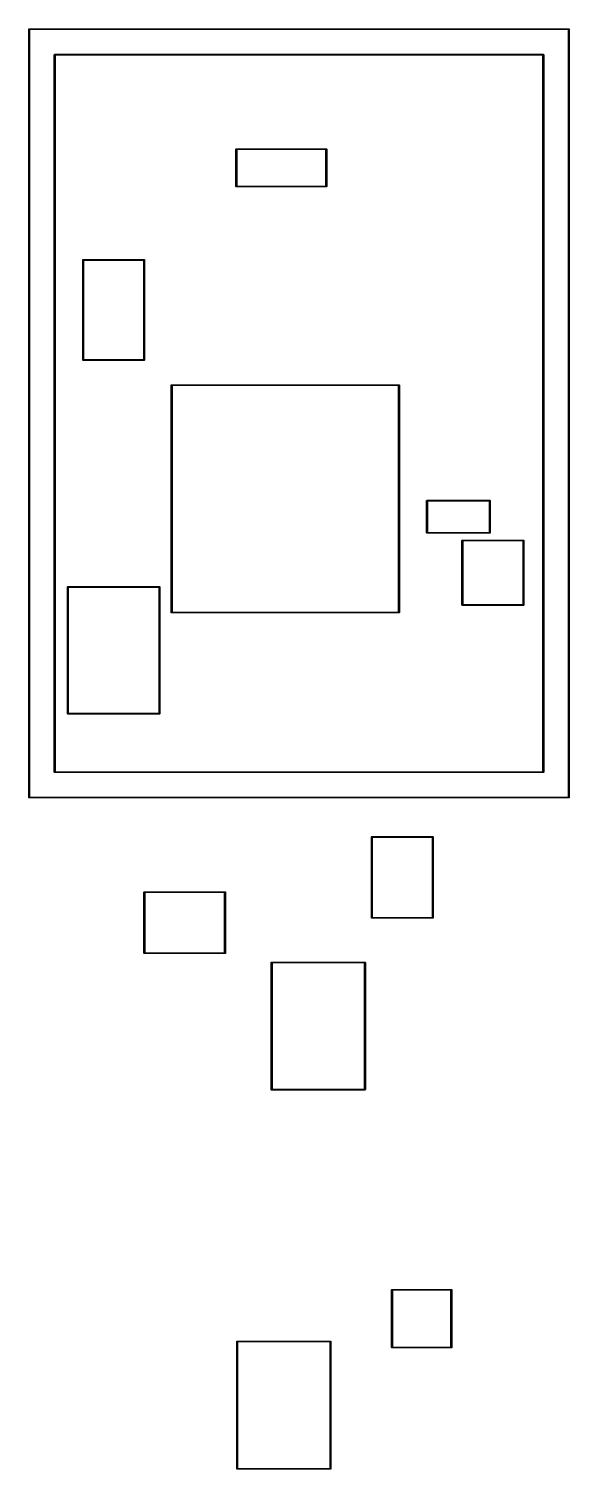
# Model space of a CAD drawing. Extents: x 0.13 to 1.39, y 0.26 to 3.6.
import ezdxf

# ---------------------------------------------------------------- set-up
doc = ezdxf.new("R2010")
doc.units = 0
doc.header["$MEASUREMENT"] = 0
doc.layers.add('BLACK', color=7, linetype='CONTINUOUS')

msp = doc.modelspace()

# ---------------------------------------------------------------- linework, layer by layer
at = {"layer": 'BLACK', "linetype": 'CONTINUOUS'}
for p, q in [((0.133031, 3.60264), (0.13332, 3.60333)), ((0.133031, 1.81917), (0.133031, 3.60264)), ((0.13332, 3.60333), (0.134016, 3.60362)), ((0.134016, 3.60362), (1.38598, 3.60362)), ((0.135, 3.60165), (0.135, 1.82016)), ((1.385, 3.60165), (0.135, 3.60165)), ((1.385, 1.82016), (1.385, 3.60165)), ((1.38598, 3.60362), (1.38668, 3.60333)), ((1.38668, 3.60333), (1.38697, 3.60264)), ((1.38697, 3.60264), (1.38697, 1.81917)), ((0.192087, 3.54358), (0.192375, 3.54428)), ((0.192375, 3.54428), (0.193071, 3.54457)), ((0.193071, 3.54457), (1.32693, 3.54457)), ((1.32693, 3.54457), (1.32763, 3.54428)), ((1.32763, 3.54428), (1.32791, 3.54358)), ((0.192087, 1.87823), (0.192087, 3.54358)), ((0.194055, 3.5426), (0.194055, 1.87921)), ((1.32594, 3.5426), (0.194055, 3.5426)), ((1.32594, 1.87921), (1.32594, 3.5426)), ((1.32791, 3.54358), (1.32791, 1.87823)), ((0.613583, 3.32421), (0.613871, 3.32491)), ((0.613583, 3.2376), (0.613583, 3.32421)), ((0.613871, 3.32491), (0.614567, 3.3252)), ((0.614567, 3.3252), (0.823228, 3.3252)), ((0.615551, 3.32323), (0.615551, 3.23858)), ((0.822244, 3.32323), (0.615551, 3.32323)), ((0.822244, 3.23858), (0.822244, 3.32323)), ((0.823228, 3.3252), (0.823924, 3.32491)), ((0.823924, 3.32491), (0.824213, 3.32421)), ((0.824213, 3.32421), (0.824213, 3.2376)), ((0.613871, 3.2369), (0.613583, 3.2376)), ((0.614567, 3.23661), (0.613871, 3.2369)), ((0.823228, 3.23661), (0.614567, 3.23661)), ((0.615551, 3.23858), (0.822244, 3.23858)), ((0.823924, 3.2369), (0.823228, 3.23661)), ((0.824213, 3.2376), (0.823924, 3.2369)), ((0.25815, 3.06705), (0.258438, 3.06774)), ((0.25815, 2.83476), (0.25815, 3.06705)), ((0.258438, 3.06774), (0.259134, 3.06803)), ((0.259134, 3.06803), (0.400866, 3.06803)), ((0.260118, 3.06606), (0.260118, 2.83575)), ((0.399882, 3.06606), (0.260118, 3.06606)), ((0.399882, 2.83575), (0.399882, 3.06606)), ((0.400866, 3.06803), (0.401562, 3.06774)), ((0.401562, 3.06774), (0.40185, 3.06705)), ((0.40185, 3.06705), (0.40185, 2.83476)), ((0.258438, 2.83407), (0.25815, 2.83476)), ((0.259134, 2.83378), (0.258438, 2.83407)), ((0.400866, 2.83378), (0.259134, 2.83378)), ((0.260118, 2.83575), (0.399882, 2.83575)), ((0.401562, 2.83407), (0.400866, 2.83378)), ((0.40185, 2.83476), (0.401562, 2.83407)), ((0.463437, 2.77634), (0.463725, 2.77704)), ((0.463437, 2.24878), (0.463437, 2.77634)), ((0.463725, 2.77704), (0.464421, 2.77733)), ((0.464421, 2.77733), (0.99198, 2.77733)), ((0.465406, 2.77536), (0.465406, 2.24977)), ((0.990996, 2.77536), (0.465406, 2.77536)), ((0.990996, 2.24977), (0.990996, 2.77536)), ((0.99198, 2.77733), (0.992676, 2.77704)), ((0.992676, 2.77704), (0.992965, 2.77634)), ((0.992965, 2.77634), (0.992965, 2.24878)), ((1.05618, 2.50831), (1.05647, 2.509)), ((1.05618, 2.4335), (1.05618, 2.50831)), ((1.05647, 2.509), (1.05717, 2.50929)), ((1.05717, 2.50929), (1.20283, 2.50929)), ((1.20283, 2.50929), (1.20353, 2.509)), ((1.20353, 2.509), (1.20382, 2.50831)), ((1.20382, 2.50831), (1.20382, 2.4335)), ((1.05815, 2.50732), (1.05815, 2.43449)), ((1.20185, 2.50732), (1.05815, 2.50732)), ((1.20185, 2.43449), (1.20185, 2.50732)), ((1.05647, 2.43281), (1.05618, 2.4335)), ((1.05717, 2.43252), (1.05647, 2.43281)), ((1.20283, 2.43252), (1.05717, 2.43252)), ((1.05815, 2.43449), (1.20185, 2.43449)), ((1.13815, 2.41571), (1.13844, 2.4164)), ((1.13815, 2.2661), (1.13815, 2.41571)), ((1.13844, 2.4164), (1.13913, 2.41669)), ((1.13913, 2.41669), (1.28087, 2.41669)), ((1.14012, 2.41472), (1.14012, 2.26709)), ((1.27988, 2.41472), (1.14012, 2.41472)), ((1.20353, 2.43281), (1.20283, 2.43252)), ((1.20382, 2.4335), (1.20353, 2.43281)), ((1.27988, 2.26709), (1.27988, 2.41472)), ((1.28087, 2.41669), (1.28156, 2.4164)), ((1.28156, 2.4164), (1.28185, 2.41571)), ((1.28185, 2.41571), (1.28185, 2.2661)), ((0.222717, 2.30776), (0.223005, 2.30845)), ((0.222717, 2.01406), (0.222717, 2.30776)), ((0.223005, 2.30845), (0.223701, 2.30874)), ((0.223701, 2.30874), (0.436299, 2.30874)), ((0.436299, 2.30874), (0.436995, 2.30845)), ((0.436995, 2.30845), (0.437283, 2.30776)), ((0.437283, 2.30776), (0.437283, 2.01406)), ((0.224685, 2.30677), (0.224685, 2.01504)), ((0.435315, 2.30677), (0.224685, 2.30677)), ((0.435315, 2.01504), (0.435315, 2.30677)), ((0.463725, 2.24809), (0.463437, 2.24878)), ((0.464421, 2.2478), (0.463725, 2.24809)), ((0.99198, 2.2478), (0.464421, 2.2478)), ((0.465406, 2.24977), (0.990996, 2.24977)), ((0.992676, 2.24809), (0.99198, 2.2478)), ((0.992965, 2.24878), (0.992676, 2.24809)), ((1.13844, 2.26541), (1.13815, 2.2661)), ((1.13913, 2.26512), (1.13844, 2.26541)), ((1.28087, 2.26512), (1.13913, 2.26512)), ((1.14012, 2.26709), (1.27988, 2.26709)), ((1.28156, 2.26541), (1.28087, 2.26512)), ((1.28185, 2.2661), (1.28156, 2.26541)), ((0.223005, 2.01336), (0.222717, 2.01406)), ((0.223701, 2.01307), (0.223005, 2.01336)), ((0.436299, 2.01307), (0.223701, 2.01307)), ((0.224685, 2.01504), (0.435315, 2.01504)), ((0.436995, 2.01336), (0.436299, 2.01307)), ((0.437283, 2.01406), (0.436995, 2.01336)), ((0.192375, 1.87753), (0.192087, 1.87823)), ((0.193071, 1.87724), (0.192375, 1.87753)), ((1.32693, 1.87724), (0.193071, 1.87724)), ((0.194055, 1.87921), (1.32594, 1.87921)), ((1.32763, 1.87753), (1.32693, 1.87724)), ((1.32791, 1.87823), (1.32763, 1.87753)), ((0.13332, 1.81848), (0.133031, 1.81917)), ((0.134016, 1.81819), (0.13332, 1.81848)), ((1.38598, 1.81819), (0.134016, 1.81819)), ((0.135, 1.82016), (1.385, 1.82016)), ((1.38668, 1.81848), (1.38598, 1.81819)), ((1.38697, 1.81917), (1.38668, 1.81848)), ((0.927886, 1.72741), (0.928174, 1.7281)), ((0.927886, 1.54), (0.927886, 1.72741)), ((0.928174, 1.7281), (0.92887, 1.72839)), ((0.92887, 1.72839), (1.0706, 1.72839)), ((0.929854, 1.72642), (0.929854, 1.54099)), ((1.06962, 1.72642), (0.929854, 1.72642)), ((1.06962, 1.54099), (1.06962, 1.72642)), ((1.0706, 1.72839), (1.0713, 1.7281)), ((1.0713, 1.7281), (1.07159, 1.72741)), ((1.07159, 1.72741), (1.07159, 1.54)), ((0.400051, 1.59957), (0.400339, 1.60027)), ((0.400051, 1.45784), (0.400051, 1.59957)), ((0.400339, 1.60027), (0.401035, 1.60056)), ((0.401035, 1.60056), (0.588437, 1.60056)), ((0.40202, 1.59859), (0.40202, 1.45882)), ((0.587453, 1.59859), (0.40202, 1.59859)), ((0.587453, 1.45882), (0.587453, 1.59859)), ((0.588437, 1.60056), (0.589133, 1.60027)), ((0.589133, 1.60027), (0.589421, 1.59957)), ((0.589421, 1.59957), (0.589421, 1.45784)), ((0.928174, 1.53931), (0.927886, 1.54)), ((0.92887, 1.53902), (0.928174, 1.53931)), ((1.0706, 1.53902), (0.92887, 1.53902)), ((0.929854, 1.54099), (1.06962, 1.54099)), ((1.0713, 1.53931), (1.0706, 1.53902)), ((1.07159, 1.54), (1.0713, 1.53931)), ((0.400339, 1.45714), (0.400051, 1.45784)), ((0.401035, 1.45685), (0.400339, 1.45714)), ((0.588437, 1.45685), (0.401035, 1.45685)), ((0.40202, 1.45882), (0.587453, 1.45882)), ((0.589133, 1.45714), (0.588437, 1.45685)), ((0.589421, 1.45784), (0.589133, 1.45714)), ((0.695484, 1.43634), (0.695773, 1.43704)), ((0.695484, 1.14107), (0.695484, 1.43634)), ((0.695773, 1.43704), (0.696469, 1.43733)), ((0.696469, 1.43733), (0.913004, 1.43733)), ((0.697453, 1.43536), (0.697453, 1.14205)), ((0.91202, 1.43536), (0.697453, 1.43536)), ((0.91202, 1.14205), (0.91202, 1.43536)), ((0.913004, 1.43733), (0.9137, 1.43704)), ((0.9137, 1.43704), (0.913988, 1.43634)), ((0.913988, 1.43634), (0.913988, 1.14107)), ((0.695773, 1.14037), (0.695484, 1.14107)), ((0.696469, 1.14008), (0.695773, 1.14037)), ((0.913004, 1.14008), (0.696469, 1.14008)), ((0.697453, 1.14205), (0.91202, 1.14205)), ((0.9137, 1.14037), (0.913004, 1.14008)), ((0.913988, 1.14107), (0.9137, 1.14037)), ((0.974854, 0.676264), (0.975143, 0.67696)), ((0.974854, 0.542406), (0.974854, 0.676264)), ((0.975143, 0.67696), (0.975839, 0.677248)), ((0.975839, 0.677248), (1.11363, 0.677248)), ((0.976823, 0.67528), (0.976823, 0.54339)), ((1.11265, 0.67528), (0.976823, 0.67528)), ((1.11265, 0.54339), (1.11265, 0.67528)), ((1.11363, 0.677248), (1.11433, 0.67696)), ((1.11433, 0.67696), (1.11462, 0.676264)), ((1.11462, 0.676264), (1.11462, 0.542406)), ((0.615484, 0.556343), (0.615773, 0.557039)), ((0.615484, 0.261067), (0.615484, 0.556343)), ((0.615773, 0.557039), (0.616469, 0.557327)), ((0.616469, 0.557327), (0.833004, 0.557327)), ((0.617453, 0.555358), (0.617453, 0.262051)), ((0.83202, 0.555358), (0.617453, 0.555358)), ((0.83202, 0.262051), (0.83202, 0.555358)), ((0.833004, 0.557327), (0.8337, 0.557039)), ((0.8337, 0.557039), (0.833988, 0.556343)), ((0.833988, 0.556343), (0.833988, 0.261067)), ((0.975143, 0.54171), (0.974854, 0.542406)), ((0.975839, 0.541421), (0.975143, 0.54171)), ((1.11363, 0.541421), (0.975839, 0.541421)), ((0.976823, 0.54339), (1.11265, 0.54339)), ((1.11433, 0.54171), (1.11363, 0.541421)), ((1.11462, 0.542406), (1.11433, 0.54171)), ((0.615773, 0.260371), (0.615484, 0.261067)), ((0.616469, 0.260083), (0.615773, 0.260371)), ((0.833004, 0.260083), (0.616469, 0.260083)), ((0.617453, 0.262051), (0.83202, 0.262051)), ((0.8337, 0.260371), (0.833004, 0.260083)), ((0.833988, 0.261067), (0.8337, 0.260371))]:
    msp.add_line(p, q, dxfattribs=at)

doc.saveas('drawing.dxf')
